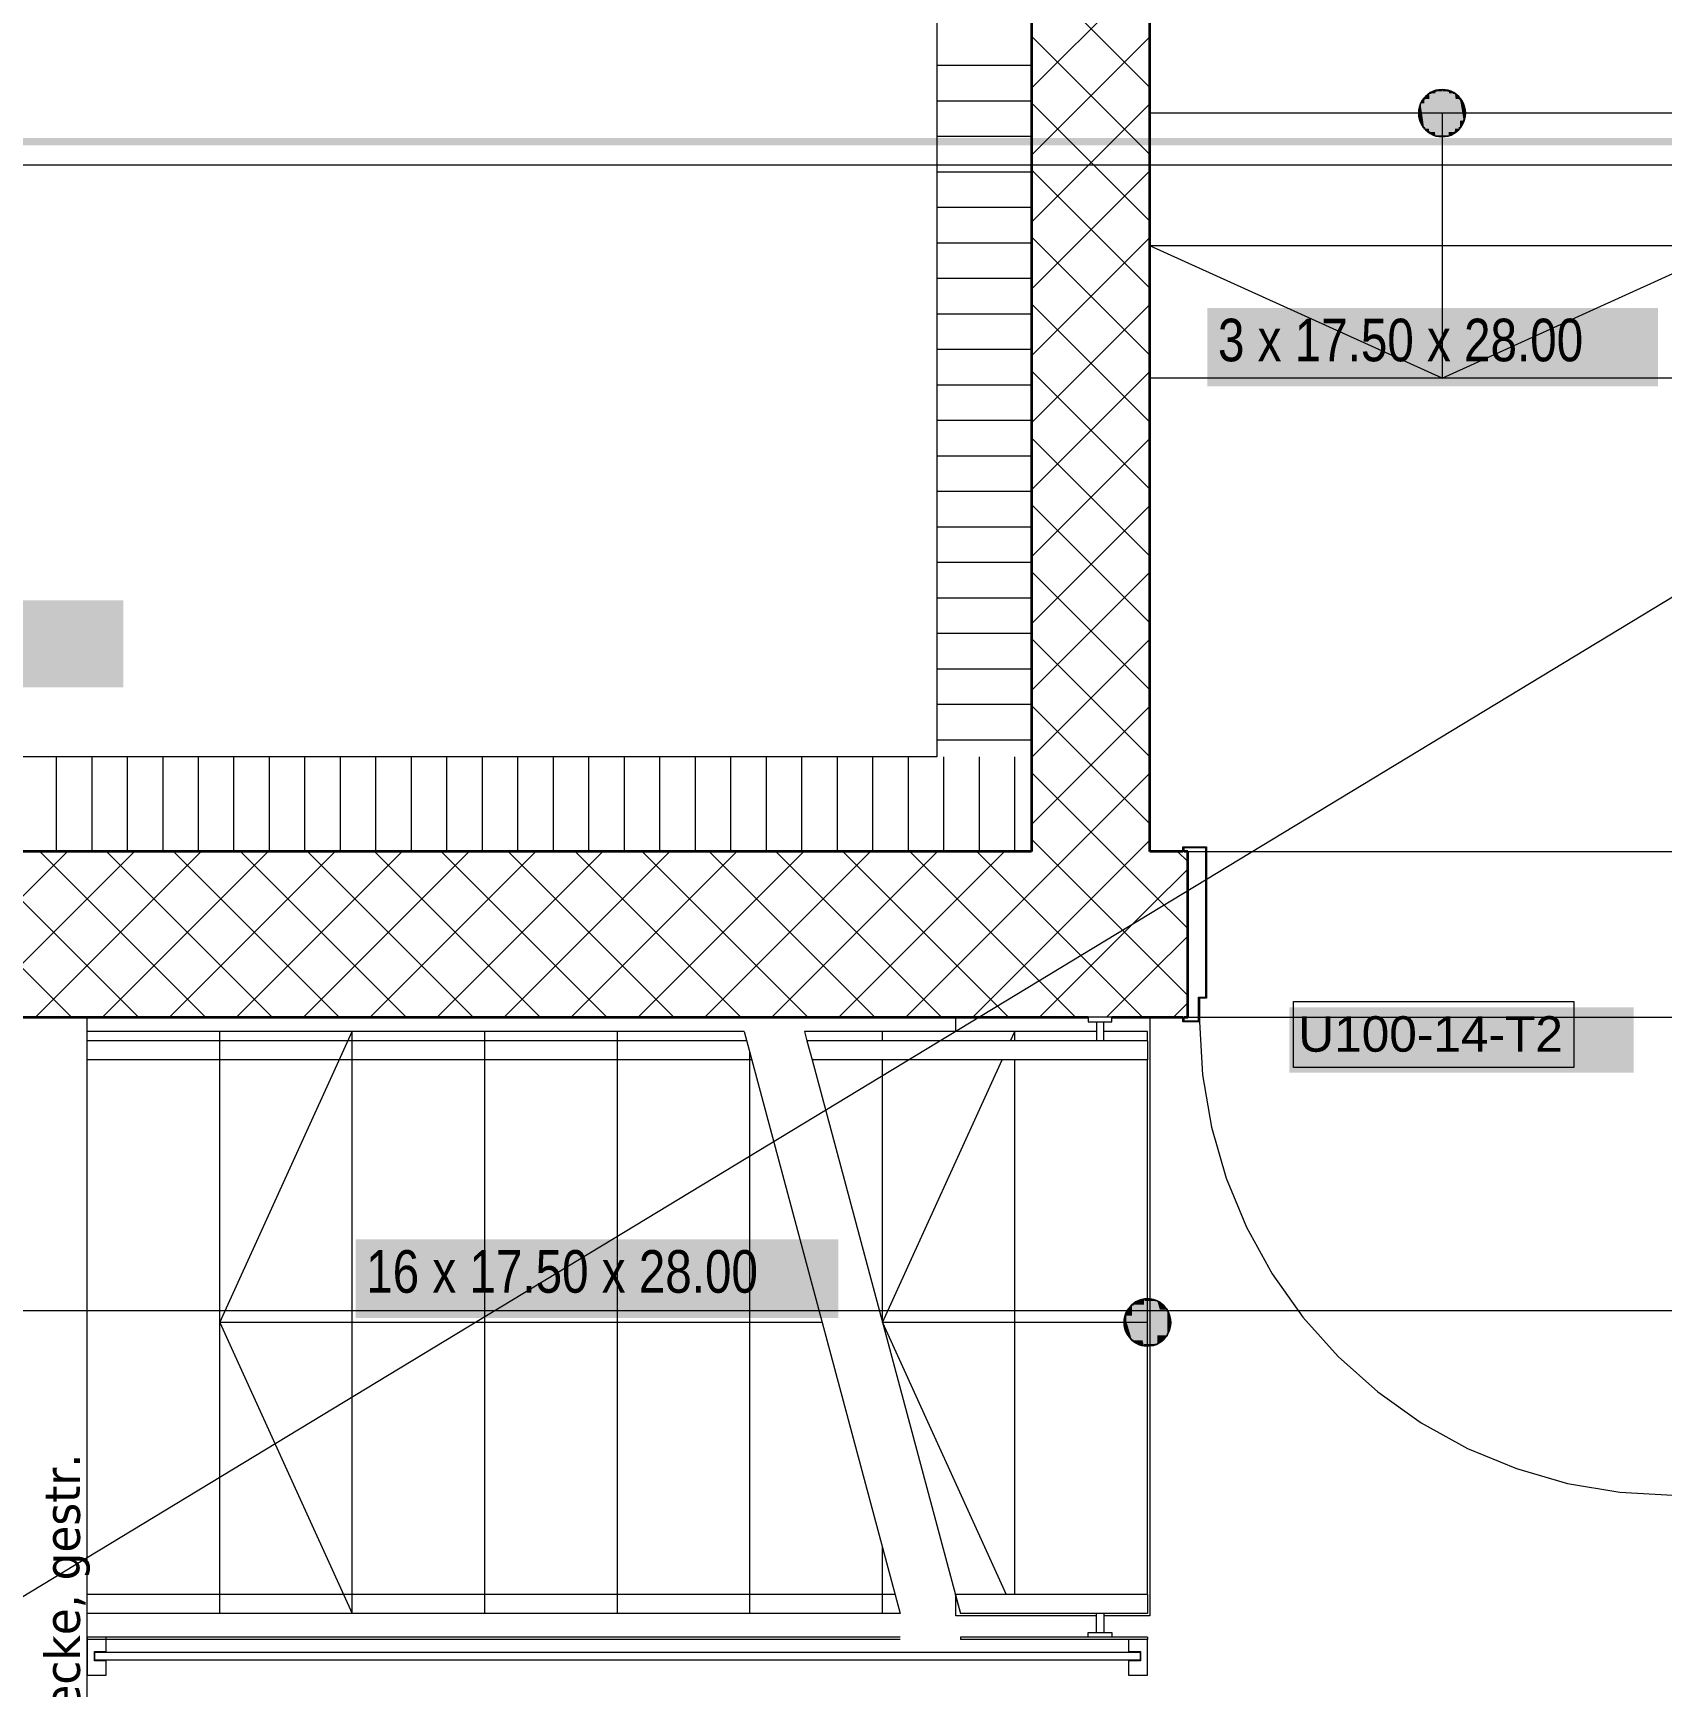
# Model space of a CAD drawing. Extents: x -1132 to 613, y -233 to 616.
# Drawn here: x -473.2 to -404.4, y 76.7 to 146.6 of the extents above; entities that cross this region are included whole.
import ezdxf
from ezdxf.lldxf.tags import DXFTag

# ---------------------------------------------------------------- set-up
doc = ezdxf.new("R2010")
doc.units = 0
doc.layers.get('0').update_dxf_attribs({"lineweight": 13})
for name, color, linetype, lineweight in [('A-____-NOTE-TEXT', 7, 'Continuous', 9), ('A-AREA-____-IDEN', 7, 'Continuous', 5), ('A-DETL-____-HDLN', 7, '_Verdeckte Linien_', 9), ('A-DETL-GENF-HDLN', 7, '_Verdeckte Linien_', 9), ('A-DOOR-____-IDEN', 7, 'Continuous', 5), ('A-DOOR-____-OTLN', 7, 'Continuous', 9), ('A-DOOR-FRAM-MCUT', 7, 'Continuous', 9), ('A-DOOR-OPNG-OTLN', 7, 'Continuous', 9), ('A-FLOR-____-OTLN', 7, 'Continuous', 9), ('A-FLOR-HRAL-MBND', 7, '_Verdeckte Linien_', 9), ('A-FLOR-HRAL-MCUT', 7, 'Continuous', 9), ('A-FLOR-HRAL-OTLN', 7, 'Continuous', 9), ('A-WALL-____-MCUT', 7, 'Continuous', 35), ('A-WALL-____-PATT', 7, 'Continuous', 35), ('S-GRID-____-OTLN', 7, 'Continuous', 5), ('S-STRS-____-IDEN', 7, 'Continuous', 9), ('S-STRS-____-MBND', 7, '_Strichpunkt - Fein', 9), ('S-STRS-____-OTLN', 7, 'Continuous', 9)]:
    doc.layers.add(name, color=color, linetype=linetype, lineweight=lineweight)
doc.layers.add('EL01_WAN_Leitung_Potentialausgleich', color=1, linetype='fein_strichliert', lineweight=13, true_color=0xff0000)
doc.styles.get("Standard").update_dxf_attribs({"font": 'arial.ttf'})
tags = doc.linetypes.add('_Rasterlinie_', pattern=[0.375, 0.2, -0.05, 0.075, -0.05]).pattern_tags.tags
tags[10:11] = [DXFTag(74, 4), DXFTag(75, 0), DXFTag(340, '0'), DXFTag(46, 1.0), DXFTag(50, 0.0), DXFTag(44, 0.0), DXFTag(45, 0.0)]
tags[8:9] = [DXFTag(74, 4), DXFTag(75, 0), DXFTag(340, '0'), DXFTag(46, 1.0), DXFTag(50, 0.0), DXFTag(44, 0.0), DXFTag(45, 0.0)]
tags[6:7] = [DXFTag(74, 4), DXFTag(75, 0), DXFTag(340, '0'), DXFTag(46, 1.0), DXFTag(50, 0.0), DXFTag(44, 0.0), DXFTag(45, 0.0)]
tags[4:5] = [DXFTag(74, 4), DXFTag(75, 0), DXFTag(340, '0'), DXFTag(46, 1.0), DXFTag(50, 0.0), DXFTag(44, 0.0), DXFTag(45, 0.0)]
tags = doc.linetypes.add('_Strichpunkt - Fein', pattern=[0.2, 0.1, -0.05, 0, -0.05]).pattern_tags.tags
tags[10:11] = [DXFTag(74, 4), DXFTag(75, 0), DXFTag(340, '0'), DXFTag(46, 1.0), DXFTag(50, 0.0), DXFTag(44, 0.0), DXFTag(45, 0.0)]
tags[8:9] = [DXFTag(74, 4), DXFTag(75, 0), DXFTag(340, '0'), DXFTag(46, 1.0), DXFTag(50, 0.0), DXFTag(44, 0.0), DXFTag(45, 0.0)]
tags[6:7] = [DXFTag(74, 4), DXFTag(75, 0), DXFTag(340, '0'), DXFTag(46, 1.0), DXFTag(50, 0.0), DXFTag(44, 0.0), DXFTag(45, 0.0)]
tags[4:5] = [DXFTag(74, 4), DXFTag(75, 0), DXFTag(340, '0'), DXFTag(46, 1.0), DXFTag(50, 0.0), DXFTag(44, 0.0), DXFTag(45, 0.0)]
tags = doc.linetypes.add('_Verdeckte Linien_', pattern=[0.15, 0.1, -0.05]).pattern_tags.tags
tags[6:7] = [DXFTag(74, 4), DXFTag(75, 0), DXFTag(340, '0'), DXFTag(46, 1.0), DXFTag(50, 0.0), DXFTag(44, 0.0), DXFTag(45, 0.0)]
tags[4:5] = [DXFTag(74, 4), DXFTag(75, 0), DXFTag(340, '0'), DXFTag(46, 1.0), DXFTag(50, 0.0), DXFTag(44, 0.0), DXFTag(45, 0.0)]
tags = doc.linetypes.add('fein_strichliert', pattern=[4, 1, -2, 1]).pattern_tags.tags
tags[8:9] = [DXFTag(74, 4), DXFTag(75, 0), DXFTag(340, '0'), DXFTag(46, 0.0), DXFTag(50, 0.0), DXFTag(44, 0.0), DXFTag(45, 0.0)]
tags[6:7] = [DXFTag(74, 4), DXFTag(75, 0), DXFTag(340, '0'), DXFTag(46, 0.0), DXFTag(50, 0.0), DXFTag(44, 0.0), DXFTag(45, 0.0)]
tags[4:5] = [DXFTag(74, 4), DXFTag(75, 0), DXFTag(340, '0'), DXFTag(46, 0.0), DXFTag(50, 0.0), DXFTag(44, 0.0), DXFTag(45, 0.0)]
tags = doc.linetypes.add('Grundrissdarstellung Sturz', pattern=[0.25, 0.15, -0.05, 0, -0.05]).pattern_tags.tags
tags[10:11] = [DXFTag(74, 4), DXFTag(75, 0), DXFTag(340, '0'), DXFTag(46, 1.0), DXFTag(50, 0.0), DXFTag(44, 0.0), DXFTag(45, 0.0)]
tags[8:9] = [DXFTag(74, 4), DXFTag(75, 0), DXFTag(340, '0'), DXFTag(46, 1.0), DXFTag(50, 0.0), DXFTag(44, 0.0), DXFTag(45, 0.0)]
tags[6:7] = [DXFTag(74, 4), DXFTag(75, 0), DXFTag(340, '0'), DXFTag(46, 1.0), DXFTag(50, 0.0), DXFTag(44, 0.0), DXFTag(45, 0.0)]
tags[4:5] = [DXFTag(74, 4), DXFTag(75, 0), DXFTag(340, '0'), DXFTag(46, 1.0), DXFTag(50, 0.0), DXFTag(44, 0.0), DXFTag(45, 0.0)]

# ---------------------------------------------------------------- blocks, each defined once
blk = doc.blocks.new('Referenz-A0UJ2EK7XE', base_point=(-1124.077, -162.872))
at = {"layer": 'A-____-NOTE-TEXT', "color": 7, "linetype": 'Continuous', "lineweight": 5, "ltscale": 0.13, "true_color": 0xffffff}
for points in [[(-514.877, 118.918), (-469.383, 118.918), (-514.877, 122.593)], [(-469.383, 118.918), (-514.877, 122.593), (-469.383, 122.593)]]:
    blk.add_solid(points, dxfattribs=at)
at = {"layer": 'A-DETL-____-HDLN', "color": 0, "linetype": '_Verdeckte Linien_', "ltscale": 0.13}
blk.add_line((-373.806, 140.978), (-743.506, 140.978), dxfattribs=at)
at = {"layer": 'A-DETL-GENF-HDLN', "color": 0, "linetype": '_Verdeckte Linien_', "ltscale": 0.13}
blk.add_line((-373.806, 140.978), (-743.506, -83.022), dxfattribs=at)
at = {"layer": 'A-DOOR-____-IDEN', "color": 0, "linetype": 'Continuous', "ltscale": 0.13}
for p, q in [((-419.931, 105.638), (-408.091, 105.638)), ((-419.931, 102.858), (-419.931, 105.638)), ((-408.091, 105.638), (-408.091, 102.858)), ((-408.091, 102.858), (-419.931, 102.858))]:
    blk.add_line(p, q, dxfattribs=at)
at = {"layer": 'A-DOOR-____-IDEN', "color": 7, "linetype": 'Continuous', "ltscale": 0.13, "true_color": 0xffffff}
for points in [[(-420.106, 102.635), (-405.567, 102.635), (-420.106, 105.394)], [(-405.567, 102.635), (-420.106, 105.394), (-405.567, 105.394)]]:
    blk.add_solid(points, dxfattribs=at)
at = {"layer": 'A-DOOR-____-OTLN', "color": 0, "linetype": 'Grundrissdarstellung Sturz', "ltscale": 0.13}
for p, q in [((-424.406, 111.978), (-403.406, 111.978)), ((-424.406, 104.978), (-403.406, 104.978))]:
    blk.add_line(p, q, dxfattribs=at)
at = {"layer": 'A-DOOR-FRAM-MCUT', "color": 0, "linetype": 'Continuous', "ltscale": 0.13}
for p, q in [((-424.606, 112.178), (-423.606, 112.178)), ((-424.606, 111.978), (-424.606, 112.178)), ((-424.566, 111.978), (-424.606, 111.978)), ((-424.566, 112.138), (-424.566, 111.978)), ((-423.646, 112.138), (-424.566, 112.138)), ((-423.646, 105.818), (-423.646, 112.138)), ((-423.606, 112.178), (-423.606, 105.778)), ((-423.946, 105.818), (-423.646, 105.818)), ((-423.946, 104.818), (-423.946, 105.818)), ((-423.906, 105.778), (-423.906, 104.778)), ((-423.606, 105.778), (-423.906, 105.778)), ((-424.606, 104.978), (-424.566, 104.978)), ((-424.606, 104.778), (-424.606, 104.978)), ((-424.566, 104.978), (-424.566, 104.818)), ((-423.906, 104.778), (-424.606, 104.778)), ((-424.566, 104.818), (-423.946, 104.818))]:
    blk.add_line(p, q, dxfattribs=at)
at = {"layer": 'A-DOOR-OPNG-OTLN', "color": 0, "linetype": 'Continuous', "ltscale": 0.13}
for p, q in [((-423.906, 104.778), (-423.78, 102.539)), ((-423.78, 102.539), (-423.405, 100.328)), ((-423.405, 100.328), (-422.784, 98.173)), ((-422.784, 98.173), (-421.925, 96.101)), ((-421.925, 96.101), (-420.841, 94.138)), ((-420.841, 94.138), (-419.543, 92.308)), ((-419.543, 92.308), (-418.048, 90.636)), ((-418.048, 90.636), (-416.376, 89.142)), ((-416.376, 89.142), (-414.547, 87.844)), ((-414.547, 87.844), (-412.584, 86.759)), ((-412.584, 86.759), (-410.512, 85.901)), ((-410.512, 85.901), (-408.357, 85.28)), ((-408.357, 85.28), (-406.145, 84.904)), ((-406.145, 84.904), (-403.906, 84.778))]:
    blk.add_line(p, q, dxfattribs=at)
at = {"layer": 'A-FLOR-____-OTLN', "color": 0, "linetype": 'Continuous', "ltscale": 0.13}
for p, q in [((-401.306, 131.978), (-426.006, 131.978)), ((-434.206, 104.378), (-434.206, 104.978)), ((-426.006, 104.978), (-426.006, 79.678)), ((-434.206, 79.678), (-434.206, 80.509)), ((-428.256, 79.678), (-434.206, 79.678)), ((-426.006, 79.678), (-427.957, 79.678))]:
    blk.add_line(p, q, dxfattribs=at)
at = {"layer": 'A-FLOR-HRAL-MBND', "color": 0, "linetype": '_Verdeckte Linien_', "ltscale": 0.13}
for p, q in [((-470.906, 103.178), (-470.906, 103.978)), ((-443.035, 103.978), (-470.906, 103.978)), ((-442.82, 103.178), (-470.906, 103.178)), ((-470.906, 79.778), (-470.906, 80.578)), ((-436.765, 80.578), (-470.906, 80.578)), ((-436.55, 79.778), (-470.906, 79.778)), ((-470.906, 78.678), (-470.906, 78.778)), ((-436.55, 78.778), (-470.906, 78.778)), ((-436.55, 78.678), (-470.906, 78.678))]:
    blk.add_line(p, q, dxfattribs=at)
at = {"layer": 'A-FLOR-HRAL-MCUT', "color": 0, "linetype": 'Continuous', "ltscale": 0.13}
for p, q in [((-470.106, 78.779), (-470.906, 78.779)), ((-470.906, 78.779), (-470.906, 77.178)), ((-470.106, 78.178), (-470.106, 78.779)), ((-426.906, 78.678), (-426.906, 78.178)), ((-426.106, 77.179), (-426.106, 78.678)), ((-470.606, 77.778), (-470.606, 78.178)), ((-470.606, 78.178), (-470.106, 78.178)), ((-426.406, 78.128), (-470.606, 78.128)), ((-470.606, 78.128), (-470.606, 77.828)), ((-470.606, 77.828), (-426.406, 77.828)), ((-470.106, 77.778), (-470.606, 77.778)), ((-470.106, 77.178), (-470.106, 77.778)), ((-426.906, 78.178), (-426.406, 78.178)), ((-426.406, 77.778), (-426.906, 77.778)), ((-426.906, 77.778), (-426.906, 77.179)), ((-426.406, 78.178), (-426.406, 77.778)), ((-426.406, 77.828), (-426.406, 78.128)), ((-470.906, 77.178), (-470.106, 77.178)), ((-426.906, 77.179), (-426.106, 77.179))]:
    blk.add_line(p, q, dxfattribs=at)
at = {"layer": 'A-FLOR-HRAL-OTLN', "color": 0, "linetype": 'Continuous', "ltscale": 0.13}
for p, q in [((-428.606, 104.978), (-428.606, 104.778)), ((-428.106, 104.978), (-428.606, 104.978)), ((-427.606, 104.978), (-428.106, 104.978)), ((-427.606, 104.778), (-427.606, 104.978)), ((-428.606, 104.778), (-428.106, 104.778)), ((-428.256, 104.778), (-428.256, 103.978)), ((-428.106, 104.778), (-427.606, 104.778)), ((-427.956, 103.978), (-427.956, 104.778)), ((-440.495, 103.978), (-440.28, 103.178)), ((-426.106, 103.978), (-440.495, 103.978)), ((-426.106, 103.978), (-426.106, 103.178)), ((-426.106, 103.178), (-440.28, 103.178)), ((-434.225, 80.578), (-434.01, 79.778)), ((-434.225, 80.578), (-434.01, 79.778)), ((-426.106, 80.578), (-434.225, 80.578)), ((-426.106, 80.578), (-426.106, 79.778)), ((-426.106, 79.778), (-434.01, 79.778)), ((-428.256, 78.978), (-428.256, 79.778)), ((-427.956, 79.778), (-427.956, 78.978)), ((-428.606, 78.778), (-428.606, 78.978)), ((-428.606, 78.978), (-428.106, 78.978)), ((-428.106, 78.978), (-427.606, 78.978)), ((-427.606, 78.978), (-427.606, 78.778)), ((-434.01, 78.778), (-434.01, 78.678)), ((-426.106, 78.778), (-434.01, 78.778)), ((-426.106, 78.678), (-434.01, 78.678)), ((-426.106, 78.778), (-426.106, 78.678))]:
    blk.add_line(p, q, dxfattribs=at)
at = {"layer": 'A-WALL-____-MCUT', "color": 0, "linetype": 'Continuous', "lineweight": 9, "ltscale": 0.13}
for p, q in [((-435.006, 216.378), (-435.006, 115.978)), ((-435.006, 115.978), (-508.406, 115.978))]:
    blk.add_line(p, q, dxfattribs=at)
at = {"layer": 'A-WALL-____-MCUT', "color": 0, "linetype": 'Continuous', "ltscale": 0.35}
for p, q in [((-431.006, 216.178), (-431.006, 111.978)), ((-426.006, 111.978), (-426.006, 216.178)), ((-431.006, 111.978), (-504.406, 111.978)), ((-424.606, 111.978), (-426.006, 111.978)), ((-424.406, 111.978), (-424.566, 111.978)), ((-424.406, 104.978), (-424.406, 111.978)), ((-495.806, 104.978), (-428.606, 104.978)), ((-427.606, 104.978), (-424.606, 104.978)), ((-424.566, 104.978), (-424.406, 104.978))]:
    blk.add_line(p, q, dxfattribs=at)
at = {"layer": 'A-WALL-____-PATT', "color": 0, "linetype": 'Continuous', "lineweight": 9, "ltscale": 0.13}
for p, q in [((-426.006, 144.264), (-431.006, 149.264)), ((-431.006, 144.233), (-426.006, 149.233)), ((-426.006, 141.435), (-431.006, 146.435)), ((-431.006, 141.404), (-426.006, 146.404)), ((-431.006, 145.187), (-435.006, 145.187)), ((-431.006, 143.687), (-435.006, 143.687)), ((-426.006, 138.607), (-431.006, 143.607)), ((-431.006, 138.576), (-426.006, 143.576)), ((-431.006, 142.187), (-435.006, 142.187)), ((-431.006, 140.687), (-435.006, 140.687)), ((-426.006, 135.779), (-431.006, 140.779)), ((-431.006, 135.747), (-426.006, 140.747)), ((-431.006, 139.187), (-435.006, 139.187)), ((-431.006, 137.687), (-435.006, 137.687)), ((-426.006, 132.95), (-431.006, 137.95)), ((-431.006, 132.919), (-426.006, 137.919)), ((-431.006, 136.187), (-435.006, 136.187)), ((-426.006, 130.122), (-431.006, 135.122)), ((-431.006, 130.09), (-426.006, 135.09)), ((-431.006, 134.687), (-435.006, 134.687)), ((-431.006, 133.187), (-435.006, 133.187)), ((-426.006, 127.293), (-431.006, 132.293)), ((-431.006, 127.262), (-426.006, 132.262)), ((-431.006, 131.687), (-435.006, 131.687)), ((-431.006, 130.187), (-435.006, 130.187)), ((-426.006, 124.465), (-431.006, 129.465)), ((-431.006, 124.434), (-426.006, 129.434)), ((-431.006, 128.687), (-435.006, 128.687)), ((-431.006, 127.187), (-435.006, 127.187)), ((-426.006, 121.636), (-431.006, 126.636)), ((-431.006, 121.605), (-426.006, 126.605)), ((-431.006, 125.687), (-435.006, 125.687)), ((-431.006, 124.187), (-435.006, 124.187)), ((-426.006, 118.808), (-431.006, 123.808)), ((-431.006, 118.777), (-426.006, 123.777)), ((-431.006, 122.687), (-435.006, 122.687)), ((-431.006, 121.187), (-435.006, 121.187)), ((-426.006, 115.98), (-431.006, 120.98)), ((-431.006, 115.948), (-426.006, 120.948)), ((-431.006, 119.687), (-435.006, 119.687)), ((-431.006, 118.187), (-435.006, 118.187)), ((-426.006, 113.151), (-431.006, 118.151)), ((-431.006, 113.12), (-426.006, 118.12)), ((-431.006, 116.687), (-435.006, 116.687)), ((-472.206, 111.978), (-472.206, 115.978)), ((-470.706, 111.978), (-470.706, 115.978)), ((-469.206, 111.978), (-469.206, 115.978)), ((-467.706, 111.978), (-467.706, 115.978)), ((-466.206, 111.978), (-466.206, 115.978)), ((-464.706, 111.978), (-464.706, 115.978)), ((-463.206, 111.978), (-463.206, 115.978)), ((-461.706, 111.978), (-461.706, 115.978)), ((-460.206, 111.978), (-460.206, 115.978)), ((-458.706, 111.978), (-458.706, 115.978)), ((-457.206, 111.978), (-457.206, 115.978)), ((-455.706, 111.978), (-455.706, 115.978)), ((-454.206, 111.978), (-454.206, 115.978)), ((-452.706, 111.978), (-452.706, 115.978)), ((-451.206, 111.978), (-451.206, 115.978)), ((-449.706, 111.978), (-449.706, 115.978)), ((-448.206, 111.978), (-448.206, 115.978)), ((-446.706, 111.978), (-446.706, 115.978)), ((-445.206, 111.978), (-445.206, 115.978)), ((-443.706, 111.978), (-443.706, 115.978)), ((-442.206, 111.978), (-442.206, 115.978)), ((-440.706, 111.978), (-440.706, 115.978)), ((-439.206, 111.978), (-439.206, 115.978)), ((-437.706, 111.978), (-437.706, 115.978)), ((-436.206, 111.978), (-436.206, 115.978)), ((-434.706, 111.978), (-434.706, 115.978)), ((-433.206, 111.978), (-433.206, 115.978)), ((-431.706, 111.978), (-431.706, 115.978)), ((-426.006, 110.323), (-431.006, 115.323)), ((-431.006, 110.291), (-426.006, 115.291)), ((-478.746, 104.978), (-471.746, 111.978)), ((-471.573, 104.978), (-478.573, 111.978)), ((-475.917, 104.978), (-468.917, 111.978)), ((-468.745, 104.978), (-475.745, 111.978)), ((-473.089, 104.978), (-466.089, 111.978)), ((-465.917, 104.978), (-472.917, 111.978)), ((-470.26, 104.978), (-463.26, 111.978)), ((-463.088, 104.978), (-470.088, 111.978)), ((-467.432, 104.978), (-460.432, 111.978)), ((-460.26, 104.978), (-467.26, 111.978)), ((-464.604, 104.978), (-457.604, 111.978)), ((-457.431, 104.978), (-464.431, 111.978)), ((-461.775, 104.978), (-454.775, 111.978)), ((-454.603, 104.978), (-461.603, 111.978)), ((-458.947, 104.978), (-451.947, 111.978)), ((-451.774, 104.978), (-458.774, 111.978)), ((-456.118, 104.978), (-449.118, 111.978)), ((-448.946, 104.978), (-455.946, 111.978)), ((-453.29, 104.978), (-446.29, 111.978)), ((-446.118, 104.978), (-453.118, 111.978)), ((-450.461, 104.978), (-443.461, 111.978)), ((-443.289, 104.978), (-450.289, 111.978)), ((-447.633, 104.978), (-440.633, 111.978)), ((-440.461, 104.978), (-447.461, 111.978)), ((-444.805, 104.978), (-437.805, 111.978)), ((-437.632, 104.978), (-444.632, 111.978)), ((-441.976, 104.978), (-434.976, 111.978)), ((-434.804, 104.978), (-441.804, 111.978)), ((-439.148, 104.978), (-432.148, 111.978)), ((-431.975, 104.978), (-438.975, 111.978)), ((-431.006, 106.837), (-436.147, 111.978)), ((-431.006, 109.666), (-433.319, 111.978)), ((-426.006, 107.494), (-431.006, 112.494)), ((-431.006, 107.463), (-426.006, 112.463)), ((-424.406, 111.551), (-424.833, 111.978)), ((-426.006, 109.635), (-424.406, 111.235)), ((-436.319, 104.978), (-431.006, 110.291)), ((-424.406, 108.723), (-426.006, 110.323)), ((-426.319, 104.978), (-431.006, 109.666)), ((-430.662, 104.978), (-426.006, 109.635)), ((-426.006, 106.806), (-424.406, 108.406)), ((-433.491, 104.978), (-431.006, 107.463)), ((-424.406, 105.894), (-426.006, 107.494)), ((-429.147, 104.978), (-431.006, 106.837)), ((-427.834, 104.978), (-426.006, 106.806)), ((-425.006, 104.978), (-424.406, 105.578))]:
    blk.add_line(p, q, dxfattribs=at)
at = {"layer": 'S-GRID-____-OTLN', "color": 0, "linetype": '_Rasterlinie_', "ltscale": 0.13}
blk.add_line((-1115.804, 92.578), (95.185, 92.578), dxfattribs=at)
at = {"layer": 'S-STRS-____-IDEN', "color": 7, "linetype": 'Continuous', "lineweight": 5, "ltscale": 0.13, "true_color": 0xffffff}
for points in [[(-404.527, 131.631), (-423.577, 131.631), (-404.527, 134.942)], [(-423.577, 131.631), (-404.527, 134.942), (-423.577, 134.942)], [(-404.527, 134.942), (-423.577, 134.942), (-404.527, 134.942)], [(-423.577, 131.631), (-404.527, 131.631), (-423.577, 131.631)], [(-439.171, 92.273), (-459.568, 92.273), (-439.171, 95.584)], [(-459.568, 92.273), (-439.171, 95.584), (-459.568, 95.584)], [(-439.171, 95.584), (-459.568, 95.584), (-459.568, 95.584)], [(-439.171, 92.273), (-439.171, 92.273), (-459.568, 92.273)]]:
    blk.add_solid(points, dxfattribs=at)
at = {"layer": 'S-STRS-____-MBND', "color": 0, "linetype": '_Strichpunkt - Fein', "ltscale": 0.13}
for p, q in [((-470.906, 104.978), (-495.806, 104.978)), ((-470.906, 104.378), (-470.906, 104.978)), ((-470.906, 79.778), (-470.906, 104.378)), ((-443.142, 104.378), (-470.906, 104.378)), ((-465.306, 79.778), (-465.306, 104.378)), ((-465.306, 79.778), (-465.306, 104.378)), ((-459.706, 79.778), (-459.706, 104.378)), ((-459.706, 79.778), (-459.706, 104.378)), ((-454.106, 79.778), (-454.106, 104.378)), ((-454.106, 79.778), (-454.106, 104.378)), ((-448.506, 79.778), (-448.506, 104.378)), ((-448.506, 79.778), (-448.506, 104.378)), ((-443.142, 104.378), (-436.55, 79.778)), ((-442.906, 79.778), (-442.906, 103.498)), ((-442.906, 79.778), (-442.906, 103.498)), ((-437.306, 79.778), (-437.306, 82.599)), ((-437.306, 79.778), (-437.306, 82.599)), ((-470.906, 76.178), (-470.906, 79.778)), ((-436.55, 79.778), (-470.906, 79.778))]:
    blk.add_line(p, q, dxfattribs=at)
at = {"layer": 'S-STRS-____-MBND', "color": 0, "linetype": '_Verdeckte Linien_', "ltscale": 0.13}
for p, q in [((-465.306, 92.078), (-459.706, 104.378)), ((-439.846, 92.078), (-465.306, 92.078)), ((-465.306, 92.078), (-459.706, 79.778))]:
    blk.add_line(p, q, dxfattribs=at)
at = {"layer": 'S-STRS-____-MBND', "color": 0, "linetype": 'Continuous', "ltscale": 0.13}
for p, q in [((-440.602, 104.378), (-440.495, 103.978)), ((-440.28, 103.178), (-434.01, 79.778))]:
    blk.add_line(p, q, dxfattribs=at)
at = {"layer": 'S-STRS-____-OTLN', "color": 0, "linetype": 'Continuous', "ltscale": 0.13}
for p, q in [((-414.197, 144.019), (-414.566, 143.594)), ((-414.265, 143.972), (-414.363, 143.885)), ((-414.156, 144.044), (-414.265, 143.972)), ((-413.656, 144.178), (-414.197, 144.019)), ((-414.039, 144.102), (-414.156, 144.044)), ((-413.915, 144.144), (-414.039, 144.102)), ((-413.787, 144.17), (-413.915, 144.144)), ((-413.656, 144.178), (-413.787, 144.17)), ((-413.115, 144.019), (-413.656, 144.178)), ((-413.526, 144.17), (-413.656, 144.178)), ((-413.397, 144.144), (-413.526, 144.17)), ((-413.273, 144.102), (-413.397, 144.144)), ((-413.156, 144.044), (-413.273, 144.102)), ((-413.047, 143.972), (-413.156, 144.044)), ((-412.746, 143.594), (-413.115, 144.019)), ((-412.949, 143.885), (-413.047, 143.972)), ((-414.648, 143.309), (-414.656, 143.178)), ((-414.622, 143.437), (-414.648, 143.309)), ((-414.566, 143.594), (-414.646, 143.036)), ((-414.58, 143.561), (-414.622, 143.437)), ((-414.522, 143.678), (-414.58, 143.561)), ((-414.449, 143.787), (-414.522, 143.678)), ((-414.363, 143.885), (-414.449, 143.787)), ((-412.863, 143.787), (-412.949, 143.885)), ((-412.79, 143.678), (-412.863, 143.787)), ((-412.732, 143.561), (-412.79, 143.678)), ((-412.666, 143.036), (-412.746, 143.594)), ((-412.69, 143.437), (-412.732, 143.561)), ((-412.665, 143.309), (-412.69, 143.437)), ((-412.656, 143.178), (-412.665, 143.309)), ((-401.306, 143.178), (-426.006, 143.178)), ((-414.656, 143.178), (-414.648, 143.048)), ((-414.648, 143.048), (-414.622, 142.919)), ((-414.646, 143.036), (-414.412, 142.523)), ((-414.622, 142.919), (-414.58, 142.796)), ((-414.58, 142.796), (-414.522, 142.678)), ((-414.522, 142.678), (-414.449, 142.569)), ((-414.449, 142.569), (-414.363, 142.471)), ((-413.656, 143.178), (-413.656, 137.578)), ((-412.949, 142.471), (-412.863, 142.569)), ((-412.9, 142.523), (-412.666, 143.036)), ((-412.863, 142.569), (-412.79, 142.678)), ((-412.79, 142.678), (-412.732, 142.796)), ((-412.732, 142.796), (-412.69, 142.919)), ((-412.69, 142.919), (-412.665, 143.048)), ((-412.665, 143.048), (-412.656, 143.178)), ((-414.412, 142.523), (-413.938, 142.219)), ((-414.363, 142.471), (-414.265, 142.385)), ((-414.265, 142.385), (-414.156, 142.312)), ((-414.156, 142.312), (-414.039, 142.254)), ((-414.039, 142.254), (-413.915, 142.212)), ((-413.938, 142.219), (-413.374, 142.219)), ((-413.915, 142.212), (-413.787, 142.187)), ((-413.787, 142.187), (-413.656, 142.178)), ((-413.656, 142.178), (-413.526, 142.187)), ((-413.526, 142.187), (-413.397, 142.212)), ((-413.397, 142.212), (-413.273, 142.254)), ((-413.374, 142.219), (-412.9, 142.523)), ((-413.273, 142.254), (-413.156, 142.312)), ((-413.156, 142.312), (-413.047, 142.385)), ((-413.047, 142.385), (-412.949, 142.471)), ((-401.306, 137.578), (-426.006, 137.578)), ((-413.656, 131.978), (-426.006, 137.578)), ((-413.656, 137.578), (-413.656, 131.978)), ((-413.656, 131.978), (-401.306, 137.578)), ((-401.306, 131.978), (-426.006, 131.978)), ((-437.306, 104.378), (-440.602, 104.378)), ((-431.706, 104.378), (-437.306, 104.378)), ((-437.306, 103.978), (-437.306, 104.378)), ((-431.888, 103.978), (-431.706, 104.378)), ((-428.256, 104.378), (-431.706, 104.378)), ((-431.706, 103.978), (-431.706, 104.378)), ((-426.106, 104.378), (-427.958, 104.378)), ((-426.106, 103.978), (-426.106, 104.378)), ((-437.306, 92.078), (-437.306, 103.178)), ((-437.306, 92.078), (-432.252, 103.178)), ((-431.706, 80.578), (-431.706, 103.178)), ((-426.106, 80.578), (-426.106, 103.178)), ((-426.248, 93.068), (-426.761, 92.834)), ((-426.489, 93.002), (-426.606, 92.944)), ((-426.365, 93.044), (-426.489, 93.002)), ((-426.237, 93.07), (-426.365, 93.044)), ((-425.691, 92.988), (-426.248, 93.068)), ((-426.106, 93.078), (-426.237, 93.07)), ((-425.976, 93.07), (-426.106, 93.078)), ((-425.847, 93.044), (-425.976, 93.07)), ((-425.723, 93.002), (-425.847, 93.044)), ((-425.606, 92.944), (-425.723, 93.002)), ((-425.265, 92.619), (-425.691, 92.988)), ((-427.072, 92.337), (-427.098, 92.209)), ((-427.03, 92.461), (-427.072, 92.337)), ((-426.761, 92.834), (-427.066, 92.36)), ((-427.066, 92.36), (-427.066, 91.797)), ((-426.972, 92.578), (-427.03, 92.461)), ((-426.899, 92.687), (-426.972, 92.578)), ((-426.813, 92.785), (-426.899, 92.687)), ((-426.715, 92.872), (-426.813, 92.785)), ((-426.606, 92.944), (-426.715, 92.872)), ((-425.497, 92.872), (-425.606, 92.944)), ((-425.399, 92.785), (-425.497, 92.872)), ((-425.313, 92.687), (-425.399, 92.785)), ((-425.24, 92.578), (-425.313, 92.687)), ((-425.106, 92.078), (-425.265, 92.619)), ((-425.182, 92.461), (-425.24, 92.578)), ((-425.14, 92.337), (-425.182, 92.461)), ((-425.115, 92.209), (-425.14, 92.337)), ((-431.706, 92.078), (-437.306, 92.078)), ((-437.306, 92.078), (-432.07, 80.578)), ((-426.106, 92.078), (-431.706, 92.078)), ((-427.098, 92.209), (-427.106, 92.078)), ((-427.106, 92.078), (-427.098, 91.948)), ((-427.098, 91.948), (-427.072, 91.819)), ((-427.072, 91.819), (-427.03, 91.696)), ((-427.066, 91.797), (-426.761, 91.322)), ((-427.03, 91.696), (-426.972, 91.578)), ((-426.972, 91.578), (-426.899, 91.469)), ((-425.313, 91.469), (-425.24, 91.578)), ((-425.265, 91.538), (-425.106, 92.078)), ((-425.24, 91.578), (-425.182, 91.696)), ((-425.182, 91.696), (-425.14, 91.819)), ((-425.14, 91.819), (-425.115, 91.948)), ((-425.106, 92.078), (-425.115, 92.209)), ((-425.115, 91.948), (-425.106, 92.078)), ((-426.899, 91.469), (-426.813, 91.371)), ((-426.813, 91.371), (-426.715, 91.285)), ((-426.761, 91.322), (-426.248, 91.088)), ((-426.715, 91.285), (-426.606, 91.212)), ((-426.606, 91.212), (-426.489, 91.154)), ((-426.489, 91.154), (-426.365, 91.112)), ((-426.365, 91.112), (-426.237, 91.087)), ((-426.248, 91.088), (-425.691, 91.169)), ((-426.237, 91.087), (-426.106, 91.078)), ((-426.106, 91.078), (-425.976, 91.087)), ((-425.976, 91.087), (-425.847, 91.112)), ((-425.847, 91.112), (-425.723, 91.154)), ((-425.723, 91.154), (-425.606, 91.212)), ((-425.691, 91.169), (-425.265, 91.538)), ((-425.606, 91.212), (-425.497, 91.285)), ((-425.497, 91.285), (-425.399, 91.371)), ((-425.399, 91.371), (-425.313, 91.469))]:
    blk.add_line(p, q, dxfattribs=at)
at = {"layer": 'S-STRS-____-OTLN', "color": 0, "linetype": '_Verdeckte Linien_', "ltscale": 0.13}
for p, q in [((-401.306, 143.178), (-426.006, 143.178)), ((-401.306, 137.578), (-426.006, 137.578)), ((-437.306, 103.978), (-437.306, 104.378)), ((-431.706, 103.978), (-431.706, 104.378)), ((-426.106, 103.978), (-426.106, 104.378)), ((-437.306, 92.078), (-437.306, 103.178)), ((-431.706, 80.578), (-431.706, 103.178)), ((-426.106, 80.578), (-426.106, 103.178))]:
    blk.add_line(p, q, dxfattribs=at)
at = {"layer": 'S-STRS-____-OTLN', "color": 0, "linetype": 'Continuous', "ltscale": 0.13}
for points in [[(-414.197, 143.771), (-414.412, 143.771), (-414.197, 144.019)], [(-414.244, 143.885), (-414.363, 143.885), (-414.244, 143.987)], [(-414.11, 143.987), (-414.244, 143.987), (-414.11, 144.069)], [(-414.117, 142.369), (-414.244, 142.369), (-414.244, 143.987)], [(-414.11, 142.287), (-414.11, 143.987), (-414.244, 143.987)], [(-413.938, 144.019), (-414.197, 144.019), (-413.938, 144.096)], [(-413.962, 142.385), (-414.197, 142.385), (-414.197, 144.019)], [(-413.938, 142.219), (-413.938, 144.019), (-414.197, 144.019)], [(-413.965, 144.069), (-414.11, 144.069), (-413.965, 144.129)], [(-413.97, 142.287), (-414.11, 142.287), (-414.11, 144.069)], [(-413.965, 142.227), (-413.965, 144.069), (-414.11, 144.069)], [(-413.813, 144.129), (-413.965, 144.129), (-413.813, 144.166)], [(-413.815, 142.227), (-413.965, 142.227), (-413.965, 144.129)], [(-413.813, 142.191), (-413.813, 144.129), (-413.965, 144.129)], [(-413.656, 144.096), (-413.938, 144.096), (-413.656, 144.178)], [(-413.938, 142.219), (-413.656, 142.219), (-413.938, 144.096)], [(-413.656, 142.219), (-413.656, 144.096), (-413.938, 144.096)], [(-413.656, 144.166), (-413.813, 144.166), (-413.656, 144.178)], [(-413.657, 142.191), (-413.813, 142.191), (-413.813, 144.166)], [(-413.656, 142.178), (-413.656, 144.166), (-413.813, 144.166)], [(-413.656, 142.219), (-413.374, 142.219), (-413.656, 144.178)], [(-413.374, 144.096), (-413.644, 144.096), (-413.656, 144.178)], [(-413.5, 142.191), (-413.656, 142.191), (-413.656, 144.178)], [(-413.5, 144.166), (-413.655, 144.166), (-413.656, 144.178)], [(-413.5, 142.191), (-413.5, 144.166), (-413.655, 144.166)], [(-413.374, 142.219), (-413.374, 144.096), (-413.644, 144.096)], [(-413.347, 142.227), (-413.5, 142.227), (-413.5, 144.166)], [(-413.347, 144.129), (-413.497, 144.129), (-413.5, 144.166)], [(-413.347, 142.227), (-413.347, 144.129), (-413.497, 144.129)], [(-413.115, 142.385), (-413.374, 142.385), (-413.374, 144.096)], [(-413.115, 144.019), (-413.363, 144.019), (-413.374, 144.096)], [(-413.115, 142.385), (-413.115, 144.019), (-413.363, 144.019)], [(-413.202, 142.287), (-413.347, 142.287), (-413.347, 144.129)], [(-413.202, 144.069), (-413.342, 144.069), (-413.347, 144.129)], [(-413.202, 142.287), (-413.202, 144.069), (-413.342, 144.069)], [(-413.068, 142.369), (-413.202, 142.369), (-413.202, 144.069)], [(-413.068, 143.987), (-413.196, 143.987), (-413.202, 144.069)], [(-413.068, 142.369), (-413.068, 143.987), (-413.196, 143.987)], [(-412.9, 142.523), (-413.115, 142.523), (-413.115, 144.019)], [(-412.9, 143.771), (-413.08, 143.771), (-413.115, 144.019)], [(-412.949, 142.471), (-413.068, 142.471), (-413.068, 143.987)], [(-412.949, 143.885), (-413.06, 143.885), (-413.068, 143.987)], [(-414.644, 143.178), (-414.656, 143.178), (-414.644, 143.335)], [(-414.566, 143.036), (-414.646, 143.036), (-414.566, 143.594)], [(-414.607, 143.335), (-414.644, 143.335), (-414.607, 143.487)], [(-414.619, 143.022), (-414.644, 143.022), (-414.644, 143.335)], [(-414.607, 142.869), (-414.607, 143.335), (-414.644, 143.335)], [(-414.547, 143.487), (-414.607, 143.487), (-414.547, 143.632)], [(-414.559, 142.869), (-414.607, 142.869), (-414.607, 143.487)], [(-414.547, 142.724), (-414.547, 143.487), (-414.607, 143.487)], [(-414.412, 143.594), (-414.566, 143.594), (-414.412, 143.771)], [(-414.46, 142.86), (-414.566, 142.86), (-414.566, 143.594)], [(-414.412, 142.523), (-414.412, 143.594), (-414.566, 143.594)], [(-414.465, 143.632), (-414.547, 143.632), (-414.465, 143.766)], [(-414.476, 142.724), (-414.547, 142.724), (-414.547, 143.632)], [(-414.465, 142.59), (-414.465, 143.632), (-414.547, 143.632)], [(-414.363, 143.766), (-414.465, 143.766), (-414.363, 143.885)], [(-414.373, 142.59), (-414.465, 142.59), (-414.465, 143.766)], [(-414.363, 142.471), (-414.363, 143.766), (-414.465, 143.766)], [(-414.218, 142.523), (-414.412, 142.523), (-414.412, 143.771)], [(-414.197, 142.385), (-414.197, 143.771), (-414.412, 143.771)], [(-414.252, 142.471), (-414.363, 142.471), (-414.363, 143.885)], [(-414.244, 142.369), (-414.244, 143.885), (-414.363, 143.885)], [(-412.9, 142.523), (-412.9, 143.771), (-413.08, 143.771)], [(-412.949, 142.471), (-412.949, 143.885), (-413.06, 143.885)], [(-412.847, 142.59), (-412.949, 142.59), (-412.949, 143.885)], [(-412.847, 143.766), (-412.94, 143.766), (-412.949, 143.885)], [(-412.847, 142.59), (-412.847, 143.766), (-412.94, 143.766)], [(-412.746, 142.86), (-412.9, 142.86), (-412.9, 143.771)], [(-412.746, 143.594), (-412.87, 143.594), (-412.9, 143.771)], [(-412.746, 142.86), (-412.746, 143.594), (-412.87, 143.594)], [(-412.765, 142.724), (-412.847, 142.724), (-412.847, 143.766)], [(-412.765, 143.632), (-412.837, 143.632), (-412.847, 143.766)], [(-412.765, 142.724), (-412.765, 143.632), (-412.837, 143.632)], [(-412.705, 142.869), (-412.765, 142.869), (-412.765, 143.632)], [(-412.705, 143.487), (-412.754, 143.487), (-412.765, 143.632)], [(-412.705, 142.869), (-412.705, 143.487), (-412.754, 143.487)], [(-412.666, 143.036), (-412.746, 143.036), (-412.746, 143.594)], [(-412.668, 143.022), (-412.705, 143.022), (-412.705, 143.487)], [(-412.668, 143.335), (-412.693, 143.335), (-412.705, 143.487)], [(-412.668, 143.022), (-412.668, 143.335), (-412.693, 143.335)], [(-412.656, 143.178), (-412.668, 143.178), (-412.668, 143.335)], [(-414.644, 143.022), (-414.644, 143.178), (-414.656, 143.178)], [(-414.566, 142.86), (-414.566, 143.036), (-414.646, 143.036)], [(-414.607, 142.869), (-414.619, 143.022), (-414.644, 143.022)], [(-414.547, 142.724), (-414.559, 142.869), (-414.607, 142.869)], [(-414.412, 142.523), (-414.46, 142.86), (-414.566, 142.86)], [(-414.465, 142.59), (-414.476, 142.724), (-414.547, 142.724)], [(-414.363, 142.471), (-414.373, 142.59), (-414.465, 142.59)], [(-412.949, 142.471), (-412.847, 142.59), (-412.949, 142.59)], [(-412.9, 142.523), (-412.746, 142.86), (-412.9, 142.86)], [(-412.847, 142.59), (-412.765, 142.724), (-412.847, 142.724)], [(-412.765, 142.724), (-412.705, 142.869), (-412.765, 142.869)], [(-412.746, 142.86), (-412.666, 143.036), (-412.746, 143.036)], [(-412.705, 142.869), (-412.668, 143.022), (-412.705, 143.022)], [(-412.668, 143.022), (-412.656, 143.178), (-412.668, 143.178)], [(-414.197, 142.385), (-414.218, 142.523), (-414.412, 142.523)], [(-414.244, 142.369), (-414.252, 142.471), (-414.363, 142.471)], [(-414.11, 142.287), (-414.117, 142.369), (-414.244, 142.369)], [(-413.938, 142.219), (-413.962, 142.385), (-414.197, 142.385)], [(-413.965, 142.227), (-413.97, 142.287), (-414.11, 142.287)], [(-413.813, 142.191), (-413.815, 142.227), (-413.965, 142.227)], [(-413.656, 142.178), (-413.657, 142.191), (-413.813, 142.191)], [(-413.656, 142.178), (-413.5, 142.191), (-413.656, 142.191)], [(-413.5, 142.191), (-413.347, 142.227), (-413.5, 142.227)], [(-413.374, 142.219), (-413.115, 142.385), (-413.374, 142.385)], [(-413.347, 142.227), (-413.202, 142.287), (-413.347, 142.287)], [(-413.202, 142.287), (-413.068, 142.369), (-413.202, 142.369)], [(-413.115, 142.385), (-412.9, 142.523), (-413.115, 142.523)], [(-413.068, 142.369), (-412.949, 142.471), (-413.068, 142.471)], [(-426.248, 92.834), (-426.761, 92.834), (-426.248, 93.068)], [(-426.56, 92.887), (-426.694, 92.887), (-426.56, 92.969)], [(-426.415, 92.969), (-426.56, 92.969), (-426.415, 93.029)], [(-426.42, 91.187), (-426.56, 91.187), (-426.56, 92.969)], [(-426.415, 91.127), (-426.415, 92.969), (-426.56, 92.969)], [(-426.263, 93.029), (-426.415, 93.029), (-426.263, 93.066)], [(-426.265, 91.127), (-426.415, 91.127), (-426.415, 93.029)], [(-426.263, 91.091), (-426.263, 93.029), (-426.415, 93.029)], [(-426.106, 93.066), (-426.263, 93.066), (-426.106, 93.078)], [(-426.107, 91.091), (-426.263, 91.091), (-426.263, 93.066)], [(-426.106, 91.078), (-426.106, 93.066), (-426.263, 93.066)], [(-425.691, 91.169), (-426.248, 91.169), (-426.248, 93.068)], [(-425.691, 92.988), (-426.225, 92.988), (-426.248, 93.068)], [(-425.691, 91.169), (-425.691, 92.988), (-426.225, 92.988)], [(-425.95, 91.091), (-426.106, 91.091), (-426.106, 93.078)], [(-425.95, 93.066), (-426.105, 93.066), (-426.106, 93.078)], [(-425.95, 91.091), (-425.95, 93.066), (-426.105, 93.066)], [(-425.797, 91.127), (-425.95, 91.127), (-425.95, 93.066)], [(-425.797, 93.029), (-425.947, 93.029), (-425.95, 93.066)], [(-425.797, 91.127), (-425.797, 93.029), (-425.947, 93.029)], [(-425.652, 91.187), (-425.797, 91.187), (-425.797, 93.029)], [(-425.652, 92.969), (-425.792, 92.969), (-425.797, 93.029)], [(-425.652, 91.187), (-425.652, 92.969), (-425.792, 92.969)], [(-425.265, 91.538), (-425.691, 91.538), (-425.691, 92.988)], [(-425.265, 92.619), (-425.582, 92.619), (-425.691, 92.988)], [(-425.518, 91.269), (-425.652, 91.269), (-425.652, 92.969)], [(-425.518, 92.887), (-425.646, 92.887), (-425.652, 92.969)], [(-427.057, 92.235), (-427.094, 92.235), (-427.057, 92.387)], [(-426.761, 92.36), (-427.066, 92.36), (-426.761, 92.834)], [(-426.9, 91.797), (-427.066, 91.797), (-427.066, 92.36)], [(-426.761, 91.322), (-426.761, 92.36), (-427.066, 92.36)], [(-426.997, 92.387), (-427.057, 92.387), (-426.997, 92.532)], [(-427.009, 91.769), (-427.057, 91.769), (-427.057, 92.387)], [(-426.997, 91.624), (-426.997, 92.387), (-427.057, 92.387)], [(-426.915, 92.532), (-426.997, 92.532), (-426.915, 92.666)], [(-426.926, 91.624), (-426.997, 91.624), (-426.997, 92.532)], [(-426.915, 91.49), (-426.915, 92.532), (-426.997, 92.532)], [(-426.813, 92.666), (-426.915, 92.666), (-426.813, 92.785)], [(-426.823, 91.49), (-426.915, 91.49), (-426.915, 92.666)], [(-426.813, 91.371), (-426.813, 92.666), (-426.915, 92.666)], [(-426.694, 92.785), (-426.813, 92.785), (-426.694, 92.887)], [(-426.702, 91.371), (-426.813, 91.371), (-426.813, 92.785)], [(-426.694, 91.269), (-426.694, 92.785), (-426.813, 92.785)], [(-426.317, 91.322), (-426.761, 91.322), (-426.761, 92.834)], [(-426.248, 91.088), (-426.248, 92.834), (-426.761, 92.834)], [(-426.567, 91.269), (-426.694, 91.269), (-426.694, 92.887)], [(-426.56, 91.187), (-426.56, 92.887), (-426.694, 92.887)], [(-425.518, 91.269), (-425.518, 92.887), (-425.646, 92.887)], [(-425.265, 91.538), (-425.265, 92.619), (-425.582, 92.619)], [(-425.399, 91.371), (-425.518, 91.371), (-425.518, 92.887)], [(-425.399, 92.785), (-425.51, 92.785), (-425.518, 92.887)], [(-425.399, 91.371), (-425.399, 92.785), (-425.51, 92.785)], [(-425.297, 91.49), (-425.399, 91.49), (-425.399, 92.785)], [(-425.297, 92.666), (-425.39, 92.666), (-425.399, 92.785)], [(-425.297, 91.49), (-425.297, 92.666), (-425.39, 92.666)], [(-425.215, 91.624), (-425.297, 91.624), (-425.297, 92.666)], [(-425.215, 92.532), (-425.287, 92.532), (-425.297, 92.666)], [(-425.215, 91.624), (-425.215, 92.532), (-425.287, 92.532)], [(-425.106, 92.078), (-425.265, 92.078), (-425.265, 92.619)], [(-425.155, 91.769), (-425.215, 91.769), (-425.215, 92.532)], [(-425.155, 92.387), (-425.204, 92.387), (-425.215, 92.532)], [(-425.155, 91.769), (-425.155, 92.387), (-425.204, 92.387)], [(-425.118, 91.922), (-425.155, 91.922), (-425.155, 92.387)], [(-425.118, 92.235), (-425.143, 92.235), (-425.155, 92.387)], [(-427.094, 92.078), (-427.106, 92.078), (-427.094, 92.235)], [(-427.094, 91.922), (-427.094, 92.078), (-427.106, 92.078)], [(-427.069, 91.922), (-427.094, 91.922), (-427.094, 92.235)], [(-427.057, 91.769), (-427.057, 92.235), (-427.094, 92.235)], [(-427.057, 91.769), (-427.069, 91.922), (-427.094, 91.922)], [(-426.761, 91.322), (-426.9, 91.797), (-427.066, 91.797)], [(-426.997, 91.624), (-427.009, 91.769), (-427.057, 91.769)], [(-426.915, 91.49), (-426.926, 91.624), (-426.997, 91.624)], [(-425.297, 91.49), (-425.215, 91.624), (-425.297, 91.624)], [(-425.265, 91.538), (-425.106, 92.078), (-425.265, 92.078)], [(-425.215, 91.624), (-425.155, 91.769), (-425.215, 91.769)], [(-425.155, 91.769), (-425.118, 91.922), (-425.155, 91.922)], [(-425.118, 91.922), (-425.118, 92.235), (-425.143, 92.235)], [(-425.106, 92.078), (-425.118, 92.078), (-425.118, 92.235)], [(-425.118, 91.922), (-425.106, 92.078), (-425.118, 92.078)], [(-426.813, 91.371), (-426.823, 91.49), (-426.915, 91.49)], [(-426.694, 91.269), (-426.702, 91.371), (-426.813, 91.371)], [(-426.248, 91.088), (-426.317, 91.322), (-426.761, 91.322)], [(-426.56, 91.187), (-426.567, 91.269), (-426.694, 91.269)], [(-426.415, 91.127), (-426.42, 91.187), (-426.56, 91.187)], [(-426.263, 91.091), (-426.265, 91.127), (-426.415, 91.127)], [(-426.106, 91.078), (-426.107, 91.091), (-426.263, 91.091)], [(-426.248, 91.088), (-425.691, 91.169), (-426.248, 91.169)], [(-426.106, 91.078), (-425.95, 91.091), (-426.106, 91.091)], [(-425.95, 91.091), (-425.797, 91.127), (-425.95, 91.127)], [(-425.797, 91.127), (-425.652, 91.187), (-425.797, 91.187)], [(-425.691, 91.169), (-425.265, 91.538), (-425.691, 91.538)], [(-425.652, 91.187), (-425.518, 91.269), (-425.652, 91.269)], [(-425.518, 91.269), (-425.399, 91.371), (-425.518, 91.371)], [(-425.399, 91.371), (-425.297, 91.49), (-425.399, 91.49)]]:
    blk.add_solid(points, dxfattribs=at)
at = {"layer": 'A-AREA-____-IDEN', "color": 0, "linetype": 'Continuous', "ltscale": 0.13, "insert": (-472.718, 56.513), "char_height": 1.5, "attachment_point": 1, "rotation": 90}
blk.add_mtext('{\\W0.9;\\fVerdana;D: abgehängte GK-Decke, gestr.}', dxfattribs=at)
at = {"layer": 'A-DOOR-____-IDEN', "color": 0, "linetype": 'Continuous', "ltscale": 0.13, "insert": (-419.731, 105.019), "char_height": 1.5, "attachment_point": 1}
blk.add_mtext('{\\fArial;U100-14-T2}', dxfattribs=at)
at = {"layer": 'S-STRS-____-IDEN', "color": 0, "linetype": 'Continuous', "lineweight": 5, "ltscale": 0.13, "char_height": 1.8, "attachment_point": 1}
for s, insert in [('{\\W0.8;\\fArial;3 x 17.50 x 28.00}', (-423.127, 134.492)), ('{\\W0.8;\\fArial;16 x 17.50 x 28.00}', (-459.118, 95.134))]:
    blk.add_mtext(s, dxfattribs=dict(at, insert=insert))

msp = doc.modelspace()

# ---------------------------------------------------------------- linework, layer by layer
at = {"layer": 'EL01_WAN_Leitung_Potentialausgleich', "linetype": 'ByBlock', "ltscale": 0.13}
for points in [[(48.196, 141.823), (-1115.804, 141.823), (48.196, 142.123)], [(-1115.804, 141.823), (48.196, 142.123), (-1115.804, 142.123)], [(48.196, 142.123), (-1115.804, 142.123), (-1115.804, 142.123)], [(48.196, 141.823), (48.196, 141.823), (-1115.804, 141.823)]]:
    msp.add_solid(points, dxfattribs=at)

# ---------------------------------------------------------------- block references
at = {"color": 9, "lineweight": 25, "ltscale": 0.25, "true_color": 0xc0c0c0}
msp.add_blockref('Referenz-A0UJ2EK7XE', (-1124.077, -162.872), dxfattribs=at)

doc.saveas('drawing.dxf')
